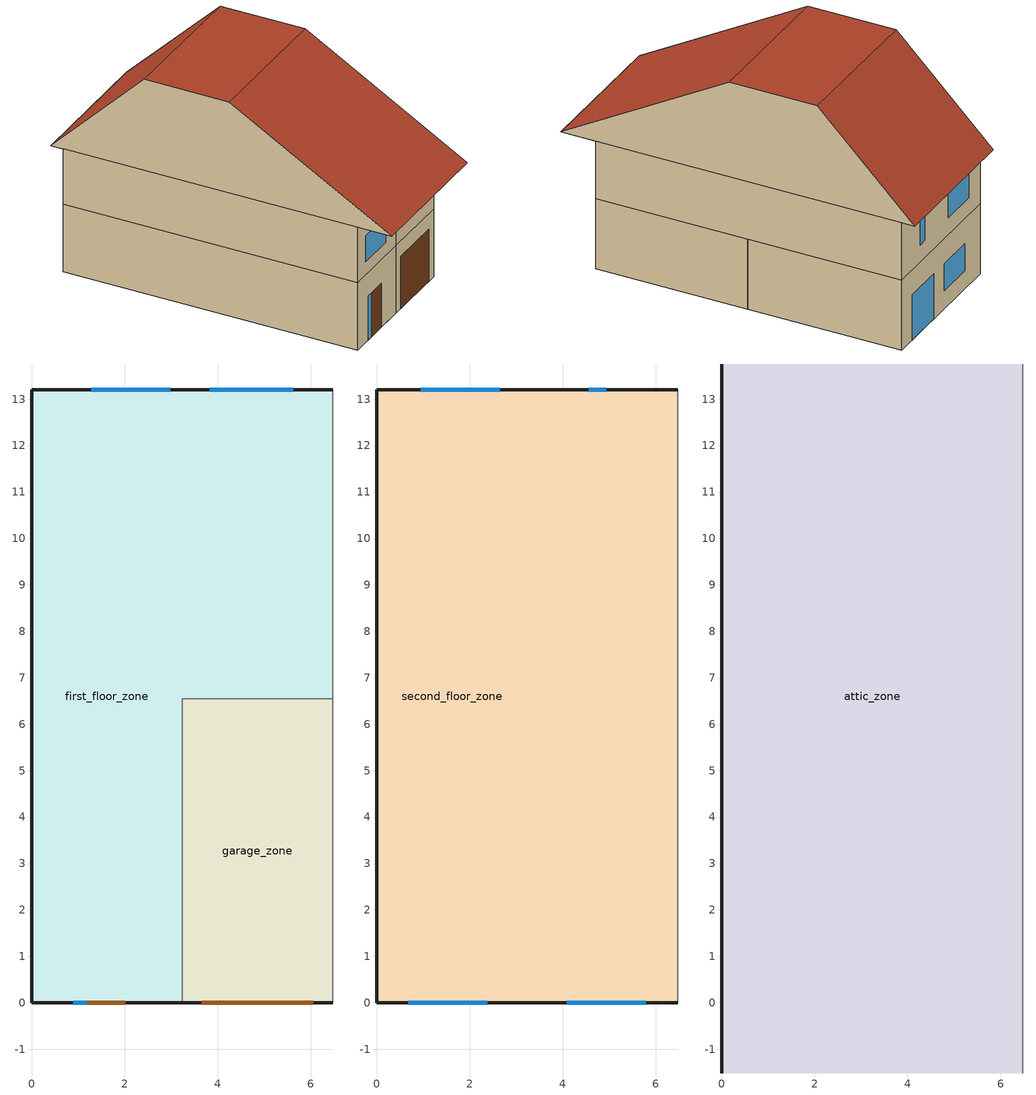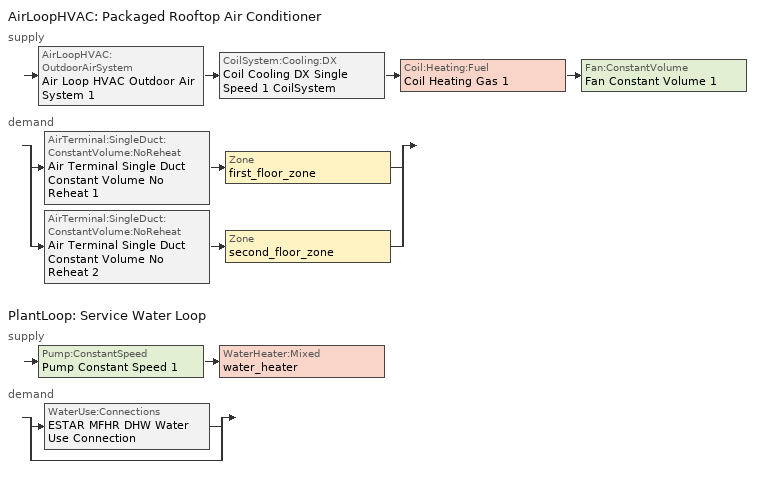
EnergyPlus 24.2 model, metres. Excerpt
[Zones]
first_floor_zone
 floor ground (grd_floor): 6.47,13.2 6.47,6.55 3.24,6.55 3.24,0 0,0 0,13.2 z0
 wall outside (blu_wall): 6.47,13.2 0,13.2 0,0 z0:3.1; 0,0,3.1 0,0,0 0.9,0,0 0.9,0,2.02 2.01,0,2.02 2.01,0,0 3.24,0,0 3.24,0,3.1
 wall adiabatic (Interior Partition 1): 6.47,6.55 6.47,13.2 z0:3.1
 wall to garage_zone (Interior Partition 1): 3.24,0 3.24,6.55 6.47,6.55 z0:3.1
 window (window): 5.62,13.2 3.83,13.2 z0:2; 2.98,13.2 1.28,13.2 z0.81:2.01; 0.9,0 1.18,0 z0:2.02
 door (Exterior Door 1): 1.18,0 2.01,0 z0:2.02
garage_zone
 floor ground (grd_floor): 6.47,6.55 6.47,0 3.24,0 3.24,6.55 z0
 wall outside (blu_wall): 3.24,0 6.47,0 z0:3.1
 wall adiabatic (Interior Partition 1): 6.47,0 6.47,6.55 z0:3.1
 door (Exterior Door 2): 3.66,0 6.06,0 z0:2.4
second_floor_zone
 floor to first_floor_zone (Interior Ceiling): 6.47,13.2 6.47,6.55 3.24,6.55 3.24,0 0,0 0,13.2 z3.1
 floor to garage_zone (attic_flr): 6.47,6.55 6.47,0 3.24,0 3.24,6.55 z3.1
 wall outside (blu_wall): 6.47,13.2 0,13.2 0,0 3.24,0 6.47,0 z3.1:5.65
 wall adiabatic (Interior Partition 1): 6.47,0 6.47,13.2 z3.1:5.65
 window (window): 0.67,0 2.37,0 z3.71:4.91; 2.64,13.2 0.94,13.2 / 4.94,13.2 4.56,13.2 z3.86:5.06; 4.09,0 5.79,0 z3.77:4.97
attic_zone
 floor outside (attic_flr): 6.47,0 6.47,-1.51 0,-1.51 0,0 z5.65; 6.47,13.76 6.47,13.2 0,13.2 0,13.76 z5.65
 floor to second_floor_zone (attic_flr): 6.47,13.2 6.47,0 0,0 0,13.2 z5.65
 wall outside (blu_wall): 0,9.56,9.84 0,13.76,5.65 0,-1.51,5.65 0,5.75,9.84
 wall adiabatic (Interior Partition 1): 6.47,5.75,9.84 6.47,-1.51,5.65 6.47,13.76,5.65 6.47,9.56,9.84
 roof outside (roof): 0,5.75,9.84 0,-1.51,5.65 6.47,-1.51,5.65 6.47,5.75,9.84; 6.47,5.75 6.47,9.56 0,9.56 0,5.75 z9.84; 6.47,9.56,9.84 6.47,13.76,5.65 0,13.76,5.65 0,9.56,9.84
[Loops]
AirLoopHVAC 'Packaged Rooftop Air Conditioner'
 supply: AirLoopHVAC:OutdoorAirSystem 'Air Loop HVAC Outdoor Air System 1' > CoilSystem:Cooling:DX 'Coil Cooling DX Single Speed 1 CoilSystem' > Coil:Heating:Fuel 'Coil Heating Gas 1' > Fan:ConstantVolume 'Fan Constant Volume 1'
 demand: split
  | AirTerminal:SingleDuct:ConstantVolume:NoReheat 'Air Terminal Single Duct Constant Volume No Reheat 1' > Zone 'first_floor_zone'
  | AirTerminal:SingleDuct:ConstantVolume:NoReheat 'Air Terminal Single Duct Constant Volume No Reheat 2' > Zone 'second_floor_zone'
PlantLoop 'Service Water Loop'
 supply: Pump:ConstantSpeed 'Pump Constant Speed 1' > WaterHeater:Mixed 'water_heater'
 demand: split
  | WaterUse:Connections 'ESTAR MFHR DHW Water Use Connection'
  | bypass
[Building]
Building 1
[Site:Location]
Ottawa Intl AP: Latitude {deg}=45.32; Longitude {deg}=-75.67; Time Zone {hr}=-5; Elevation {m}=114.9
[SizingPeriod:DesignDay] Day of Month=21; Dry-Bulb Temperature Range Modifier Type=DefaultMultipliers; Humidity Condition Type=Wetbulb; Barometric Pressure {Pa}=99952; Rain Indicator=No; Snow Indicator=No; Daylight Saving Time Indicator=No; Begin Environment Reset Mode=FullResetAtBeginEnvironment
Name | Month | Day Type | Maximum Dry-Bulb Temperature {C} | Daily Dry-Bulb Temperature Range {deltaC} | Wetbulb or DewPoint at Maximum Dry-Bulb {C} | Wind Speed {m/s} | Wind Direction {deg} | Solar Model Indicator | ASHRAE Clear Sky Optical Depth for Beam Irradiance (taub) | ASHRAE Clear Sky Optical Depth for Diffuse Irradiance (taud) | Sky Clearness
Ottawa Intl AP Ann Clg .4% Condns DB=>MWB | 7 | SummerDesignDay | 30.9 | 10.4 | 22 | 4.7 | 210 | ASHRAETau | 0.417 | 2.264
Ottawa Intl AP Ann Htg 99.6% Condns DB | 1 | WinterDesignDay | -24.1 | 0 | -24.1 | 3.7 | 290 | ASHRAEClearSky |  |  | 0
[Material] Thermal Absorptance=0.9
Name | Roughness | Thickness {m} | Conductivity {W/m-K} | Density {kg/m3} | Specific Heat {J/kg-K} | Solar Absorptance | Visible Absorptance
attic_flr_gypsum; blu_gypsum | Smooth | 0.0127 | 0.159 | 800 | 1090 | 0.7 | 0.7
attic_flr_insulation | Smooth | 0.462 | 0.05 | 19 | 960 | 0.7 | 0.7
blu_batt_insulation | Smooth | 0.25 | 0.05 | 19 | 960 | 0.7 | 0.7
blu_siding; roof_siding | Smooth | 0.0176 | 0.16 | 1380 | 1000 | 0.7 | 0.7
F08 Metal surface | Smooth | 0.0008 | 45.28 | 7824 | 500 | 0.7 | 0.7
F16 Acoustic tile | MediumSmooth | 0.0191 | 0.06 | 368 | 590 | 0.3 | 0.3
G05 25mm wood | MediumSmooth | 0.0254 | 0.15 | 608 | 1630 | 0.5 | 0.5
grd_floor_hw_concrete | Smooth | 0.1 | 1.95 | 2240 | 900 | 0.7 | 0.7
grd_floor_laminate | Smooth | 0.019 | 0.158 | 608 | 1630 | 0.7 | 0.7
grd_floor_osb | Smooth | 0.12 | 0.102 | 650 | 1880 | 0.7 | 0.7
grd_floor_xps | Smooth | 0.05 | 0.028 | 40 | 1500 | 0.7 | 0.7
I01 25mm insulation board | MediumRough | 0.0254 | 0.03 | 43 | 1210 | 0.6 | 0.6
M11 100mm lightweight concrete | MediumRough | 0.1016 | 0.53 | 1280 | 840 | 0.5 | 0.5
roof_plywood | Smooth | 0.0127 | 0.115 | 544 | 121 | 0.7 | 0.7
[Material:AirGap]
Name | Thermal Resistance {m2-K/W}
F04 Wall air space resistance 1 | 0.15
F05 Ceiling air space resistance | 0.18
[WindowMaterial:SimpleGlazingSystem]
Window: U-Factor {W/m2-K}=0.83; Solar Heat Gain Coefficient=0.6
[Construction]
attic_flr: attic_flr_gypsum, attic_flr_insulation, attic_flr_gypsum
blu_wall: blu_siding, F04 Wall air space resistance 1, blu_batt_insulation, blu_gypsum
Exterior Door 1; Exterior Door 2: F08 Metal surface, I01 25mm insulation board
grd_floor: grd_floor_hw_concrete, grd_floor_xps, grd_floor_osb, grd_floor_laminate
Interior Ceiling: M11 100mm lightweight concrete, F05 Ceiling air space resistance, F16 Acoustic tile
Interior Partition 1: G05 25mm wood
roof: roof_siding, roof_plywood
window: Window
[Zone] Multiplier=1; Part of Total Floor Area=Yes
attic_zone; first_floor_zone; garage_zone; second_floor_zone
[Space]
Name | Zone
attic | attic_zone
first_floor | first_floor_zone
garage | garage_zone
second_floor | second_floor_zone
[ZoneInfiltration:DesignFlowRate] Schedule=always_on; Design Flow Rate Calculation Method=AirChanges/Hour; Air Changes per Hour {1/hr}=0.213796; Velocity Term Coefficient=0.224
Name | Zone or ZoneList or Space or SpaceList
ccht_infil | attic
ccht_infil 1 | first_floor
ccht_infil 2 | garage
ccht_infil 3 | second_floor
[Lights] Design Level Calculation Method=LightingLevel; Lighting Level {W}=105; Fraction Radiant=0.5; Fraction Visible=0.2; Fraction Replaceable=1
Name | Zone or ZoneList or Space or SpaceList | Schedule
Lights 1 | first_floor | 1st_storey_light_sch
Lights 3 | second_floor | 2nd_storey_light_sch
[People] Number of People Calculation Method=People; Fraction Radiant=0.3
Name | Zone or ZoneList or Space or SpaceList | Number of People Schedule | Number of People | Activity Level Schedule
People 1 | first_floor | 1st_storey_occupancy | 4 | 1st_storey_people_activity
People 3 | second_floor | 2nd_storey_occupancy | 0 | 2nd_storey_people_activity
[ElectricEquipment] Zone or ZoneList or Space or SpaceList=first_floor; Design Level Calculation Method=EquipmentLevel
Name | Schedule | Design Level {W} | Fraction Latent | Fraction Radiant
Electric Equipment 1 | kitchen_product_sch | 570 | 0.3 | 0
Electric Equipment 2 | always_on | 97.2
Electric Equipment 3 | dining_sch | 288 | 0.46 | 0.1
Electric Equipment 4 | stove_sch | 1000
[ZoneControl:Thermostat] Temperature Difference Between Cutout And Setpoint {deltaC}=0
Name | Zone or ZoneList | Control Type Schedule | Control 1
first_floor_zone Thermostat | first_floor_zone | first_floor_zone Thermostat Schedule | Thermostat Setpoint Dual Setpoint 1
second_floor_zone Thermostat | second_floor_zone | second_floor_zone Thermostat Schedule | Thermostat Setpoint Dual Setpoint 2
[ThermostatSetpoint:DualSetpoint] Heating Setpoint Temperature Schedule=htg_sp; Cooling Setpoint Temperature Schedule=clg_sp
Thermostat Setpoint Dual Setpoint 1; Thermostat Setpoint Dual Setpoint 2
[AirTerminal:SingleDuct:ConstantVolume:NoReheat] Availability Schedule=Always On Discrete; Maximum Air Flow Rate {m3/s}=AutoSize
Air Terminal Single Duct Constant Volume No Reheat 1; Air Terminal Single Duct Constant Volume No Reheat 2
[Zone equipment]
first_floor_zone: Air Terminal Single Duct Constant Volume No Reheat 1
second_floor_zone: Air Terminal Single Duct Constant Volume No Reheat 2
[Sizing:Zone] Zone Cooling Design Supply Air Temperature Input Method=SupplyAirTemperature; Zone Cooling Design Supply Air Temperature {C}=14; Zone Cooling Design Supply Air Temperature Difference {deltaC}=11.11; Zone Heating Design Supply Air Temperature Input Method=SupplyAirTemperature; Zone Heating Design Supply Air Temperature {C}=40; Zone Heating Design Supply Air Temperature Difference {deltaC}=11.11; Zone Cooling Design Supply Air Humidity Ratio {kgWater/kgDryAir}=0.0085; Zone Heating Design Supply Air Humidity Ratio {kgWater/kgDryAir}=0.008; Cooling Design Air Flow Method=DesignDay; Cooling Design Air Flow Rate {m3/s}=0; Cooling Minimum Air Flow per Zone Floor Area {m3/s-m2}=0.000762; Cooling Minimum Air Flow {m3/s}=0; Cooling Minimum Air Flow Fraction=0; Heating Design Air Flow Method=DesignDay; Heating Design Air Flow Rate {m3/s}=0; Heating Maximum Air Flow per Zone Floor Area {m3/s-m2}=0.002032; Heating Maximum Air Flow {m3/s}=0.141576; Heating Maximum Air Flow Fraction=0.3; Account for Dedicated Outdoor Air System=No; Zone Load Sizing Method=Sensible Load Only No Latent Load; Zone Latent Cooling Design Supply Air Humidity Ratio Input Method=HumidityRatioDifference; Zone Cooling Design Supply Air Humidity Ratio Difference {kgWater/kgDryAir}=0.005; Zone Latent Heating Design Supply Air Humidity Ratio Input Method=HumidityRatioDifference; Zone Humidification Design Supply Air Humidity Ratio Difference {kgWater/kgDryAir}=0.005; Type of Space Sum to Use=Coincident
Name | Design Specification Outdoor Air Object
first_floor_zone | first_floor_zone DSOA Space List
second_floor_zone | second_floor_zone DSOA Space List
[Controller:MechanicalVentilation]
Controller Mechanical Ventilation 1: Availability Schedule=Always On Discrete; Demand Controlled Ventilation=No; System Outdoor Air Method=ZoneSum; Zone or ZoneList Name 1=first_floor_zone; Design Specification Outdoor Air Object Name 1=vent_requirements; Zone or ZoneList Name 2=second_floor_zone; Design Specification Outdoor Air Object Name 2=vent_requirements
[DesignSpecification:OutdoorAir]
vent_requirements: Outdoor Air Method=Sum; Outdoor Air Flow per Person {m3/s-person}=0.0035; Outdoor Air Flow per Zone Floor Area {m3/s-m2}=0.00015; Outdoor Air Flow per Zone {m3/s}=0; Outdoor Air Flow Air Changes per Hour {1/hr}=0
[DesignSpecification:OutdoorAir:SpaceList] Space Design Specification Outdoor Air Object Name 1=vent_requirements
Name | Space Name 1
first_floor_zone DSOA Space List | first_floor
second_floor_zone DSOA Space List | second_floor
[AirLoopHVAC]
Packaged Rooftop Air Conditioner: Design Supply Air Flow Rate {m3/s}=AutoSize; Design Return Air Flow Fraction of Supply Air Flow=1
[Sizing:System]
Packaged Rooftop Air Conditioner: Type of Load to Size On=Total; Design Outdoor Air Flow Rate {m3/s}=Autosize; Central Heating Maximum System Air Flow Ratio=1; Preheat Design Temperature {C}=7; Preheat Design Humidity Ratio {kgWater/kgDryAir}=0.008; Precool Design Temperature {C}=12.8; Precool Design Humidity Ratio {kgWater/kgDryAir}=0.008; Central Cooling Design Supply Air Temperature {C}=12.8; Central Heating Design Supply Air Temperature {C}=40; Type of Zone Sum to Use=NonCoincident; 100% Outdoor Air in Cooling=No; 100% Outdoor Air in Heating=No; Central Cooling Design Supply Air Humidity Ratio {kgWater/kgDryAir}=0.0085; Central Heating Design Supply Air Humidity Ratio {kgWater/kgDryAir}=0.008; Cooling Supply Air Flow Rate Method=DesignDay; Cooling Supply Air Flow Rate {m3/s}=0; Cooling Supply Air Flow Rate Per Floor Area {m3/s-m2}=0.00996765; Cooling Fraction of Autosized Cooling Supply Air Flow Rate=1; Cooling Supply Air Flow Rate Per Unit Cooling Capacity {m3/s-W}=3.94755e-05; Heating Supply Air Flow Rate Method=DesignDay; Heating Supply Air Flow Rate {m3/s}=0; Heating Supply Air Flow Rate Per Floor Area {m3/s-m2}=0.00996765; Heating Fraction of Autosized Heating Supply Air Flow Rate=1; Heating Fraction of Autosized Cooling Supply Air Flow Rate=1; Heating Supply Air Flow Rate Per Unit Heating Capacity {m3/s-W}=3.15882e-05; System Outdoor Air Method=ZoneSum; Zone Maximum Outdoor Air Fraction=1; Cooling Design Capacity Method=CoolingDesignCapacity; Cooling Design Capacity {W}=Autosize; Cooling Design Capacity Per Floor Area {W/m2}=234.7; Fraction of Autosized Cooling Design Capacity=1; Heating Design Capacity Method=HeatingDesignCapacity; Heating Design Capacity {W}=Autosize; Heating Design Capacity Per Floor Area {W/m2}=157; Fraction of Autosized Heating Design Capacity=1; Central Cooling Capacity Control Method=OnOff; Occupant Diversity=Autosize
[AvailabilityManager:Scheduled]
Packaged Rooftop Air Conditioner Availability Manager: Schedule=Always On Discrete
[Controller:OutdoorAir]
Controller Outdoor Air 1: Minimum Outdoor Air Flow Rate {m3/s}=Autosize; Maximum Outdoor Air Flow Rate {m3/s}=Autosize; Economizer Control Type=NoEconomizer; Economizer Control Action Type=ModulateFlow; Economizer Maximum Limit Dry-Bulb Temperature {C}=28; Economizer Maximum Limit Enthalpy {J/kg}=64000; Economizer Minimum Limit Dry-Bulb Temperature {C}=-100; Lockout Type=NoLockout; Minimum Limit Type=FixedMinimum; Mechanical Ventilation Controller=Controller Mechanical Ventilation 1; High Humidity Control=No; High Humidity Outdoor Air Flow Ratio=1; Control High Indoor Humidity Based on Outdoor Humidity Ratio=Yes; Heat Recovery Bypass Control Type=BypassWhenWithinEconomizerLimits; Economizer Operation Staging=InterlockedWithMechanicalCooling
[HeatExchanger:AirToAir:SensibleAndLatent]
ERV HX: Availability Schedule=Always On Discrete hvac_library; Nominal Supply Air Flow Rate {m3/s}=Autosize; Sensible Effectiveness at 100% Heating Air Flow=0.76; Latent Effectiveness at 100% Heating Air Flow=0.68; Sensible Effectiveness at 100% Cooling Air Flow=0.76; Latent Effectiveness at 100% Cooling Air Flow=0.68; Nominal Electric Power {W}=60; Supply Air Outlet Temperature Control=No; Heat Exchanger Type=Rotary; Frost Control Type=None; Threshold Temperature {C}=1.7; Economizer Lockout=Yes; Sensible Effectiveness of Heating Air Flow Curve=ERV HX_SensHeatEff; Latent Effectiveness of Heating Air Flow Curve=ERV HX_LatHeatEff; Sensible Effectiveness of Cooling Air Flow Curve=ERV HX_SensCoolEff; Latent Effectiveness of Cooling Air Flow Curve=ERV HX_LatCoolEff
[SetpointManager:MixedAir] Control Variable=Temperature
Node 21 OS Default SPM; Node 12 OS Default SPM; Node 13 OS Default SPM; Node 14 OS Default SPM
[CoilSystem:Cooling:DX]
Coil Cooling DX Single Speed 1 CoilSystem: Availability Schedule=Always On Discrete; Cooling Coil=Coil Cooling DX Single Speed 1
[Coil:Cooling:DX:SingleSpeed]
Coil Cooling DX Single Speed 1: Availability Schedule=Always On Discrete; Gross Rated Total Cooling Capacity {W}=Autosize; Gross Rated Sensible Heat Ratio=Autosize; Gross Rated Cooling COP {W/W}=3; Rated Air Flow Rate {m3/s}=Autosize; Rated Evaporator Fan Power Per Volume Flow Rate 2017 {W/(m3/s)}=773.3; Rated Evaporator Fan Power Per Volume Flow Rate 2023 {W/(m3/s)}=934.4; Total Cooling Capacity Function of Temperature Curve=Curve Biquadratic 1; Total Cooling Capacity Function of Flow Fraction Curve=Curve Quadratic 1; Energy Input Ratio Function of Temperature Curve=Curve Biquadratic 2; Energy Input Ratio Function of Flow Fraction Curve=Curve Quadratic 2; Part Load Fraction Correlation Curve=Curve Quadratic 3; Minimum Outdoor Dry-Bulb Temperature for Compressor Operation {C}=-25; Nominal Time for Condensate Removal to Begin {s}=0; Ratio of Initial Moisture Evaporation Rate and Steady State Latent Capacity=0; Maximum Cycling Rate {cycles/hr}=0; Latent Capacity Time Constant {s}=0; Condenser Type=AirCooled; Evaporative Condenser Effectiveness=0.9; Evaporative Condenser Air Flow Rate {m3/s}=Autosize; Evaporative Condenser Pump Rated Power Consumption {W}=Autosize; Crankcase Heater Capacity {W}=0; Maximum Outdoor Dry-Bulb Temperature for Crankcase Heater Operation {C}=10; Basin Heater Capacity {W/K}=0; Basin Heater Setpoint Temperature {C}=2
[Coil:Heating:Fuel]
Coil Heating Gas 1: Availability Schedule=Always On Discrete; Fuel Type=NaturalGas; Burner Efficiency=0.96; Nominal Capacity {W}=AutoSize; On Cycle Parasitic Electric Load {W}=0; Off Cycle Parasitic Fuel Load {W}=0
[Fan:ConstantVolume]
Fan Constant Volume 1: Availability Schedule=Always On Discrete; Fan Total Efficiency=0.7; Pressure Rise {Pa}=500; Maximum Flow Rate {m3/s}=AutoSize; Motor Efficiency=0.9; Motor In Airstream Fraction=1
[SetpointManager:SingleZone:Reheat]
Setpoint Manager Single Zone Reheat 1: Control Variable=Temperature; Minimum Supply Air Temperature {C}=-99; Maximum Supply Air Temperature {C}=99; Control Zone=first_floor_zone
[PlantLoop]
Service Water Loop: Fluid Type=Water; Plant Equipment Operation Scheme=Service Water Loop Operation Schemes; Maximum Loop Temperature {C}=60; Minimum Loop Temperature {C}=10; Maximum Loop Flow Rate {m3/s}=Autosize; Minimum Loop Flow Rate {m3/s}=0; Plant Loop Volume {m3}=Autocalculate; Load Distribution Scheme=Optimal; Plant Loop Demand Calculation Scheme=SingleSetpoint; Common Pipe Simulation=None
[Sizing:Plant]
Service Water Loop: Loop Type=Heating; Design Loop Exit Temperature {C}=60; Loop Design Temperature Difference {deltaC}=5; Sizing Option=NonCoincident; Zone Timesteps in Averaging Window=1; Coincident Sizing Factor Mode=None
[Pump:ConstantSpeed]
Pump Constant Speed 1: Design Flow Rate {m3/s}=Autosize; Design Pump Head {Pa}=200; Design Power Consumption {W}=Autosize; Motor Efficiency=0.9; Fraction of Motor Inefficiencies to Fluid Stream=0; Pump Control Type=Intermittent; Design Power Sizing Method=PowerPerFlowPerPressure; Design Electric Power per Unit Flow Rate {W/(m3/s)}=348701.1; Design Shaft Power per Unit Flow Rate per Unit Head {W-s/m3-Pa}=1.28205
[WaterHeater:Mixed]
water_heater: Tank Volume {m3}=Autosize; Setpoint Temperature Schedule=Hot Water Temperature; Deadband Temperature Difference {deltaC}=2; Maximum Temperature Limit {C}=82.22222; Heater Control Type=Cycle; Heater Maximum Capacity {W}=4000; Heater Ignition Minimum Flow Rate {m3/s}=0; Heater Ignition Delay {s}=0; Heater Fuel Type=Electricity; Heater Thermal Efficiency=1; Off Cycle Parasitic Fuel Consumption Rate {W}=0; Off Cycle Parasitic Fuel Type=NaturalGas; Off Cycle Parasitic Heat Fraction to Tank=0.8; On Cycle Parasitic Fuel Consumption Rate {W}=0; On Cycle Parasitic Fuel Type=NaturalGas; On Cycle Parasitic Heat Fraction to Tank=0; Ambient Temperature Indicator=Zone; Ambient Temperature Zone=first_floor_zone; Off Cycle Loss Coefficient to Ambient Temperature {W/K}=1.3; Off Cycle Loss Fraction to Zone=1; On Cycle Loss Coefficient to Ambient Temperature {W/K}=1.3; On Cycle Loss Fraction to Zone=1; Use Side Effectiveness=1; Source Side Effectiveness=1; Use Side Design Flow Rate {m3/s}=Autosize; Source Side Design Flow Rate {m3/s}=Autosize; Indirect Water Heating Recovery Time {hr}=1.5; Source Side Flow Control Mode=IndirectHeatPrimarySetpoint
[WaterHeater:Sizing]
water_heater: Design Mode=PeakDraw; Time Storage Can Meet Peak Draw {hr}=0.538503; Time for Tank Recovery {hr}=2; Nominal Tank Volume for Autosizing Plant Connections {m3}=1
[WaterUse:Connections]
ESTAR MFHR DHW Water Use Connection: Drain Water Heat Exchanger Type=None; Drain Water Heat Exchanger Destination=Plant; Water Use Equipment Name 1=Water Use Equipment 1
[WaterUse:Equipment]
Water Use Equipment 1: Peak Flow Rate {m3/s}=8.3e-05; Flow Rate Fraction Schedule=dhw_load_profile; Target Temperature Schedule=Hot Water Temperature; Zone=first_floor_zone
[PlantEquipmentOperationSchemes]
Service Water Loop Operation Schemes: Control Scheme Object Type 1=PlantEquipmentOperation:HeatingLoad; Control Scheme Name 1=Service Water Loop Heating Operation Scheme; Control Scheme Schedule Name 1=Always On Discrete
[PlantEquipmentOperation:HeatingLoad]
Service Water Loop Heating Operation Scheme: Load Range Lower Limit 1 {W}=0; Load Range Upper Limit 1 {W}=1000000000; Range Equipment List Name 1=Service Water Loop Heating Equipment List
[PlantEquipmentList]
Service Water Loop Heating Equipment List: WaterHeater:Mixed, water_heater
[SetpointManager:Scheduled]
Setpoint Manager Scheduled 1: Control Variable=Temperature; Schedule=SHW_Temperature_140F
[Schedule:Day:Interval]
Schedule Day 1: No, 07:00, 0.00175621, 08:00, 1, 17:00, 0.00175621, 23:00, 1, 24:00, 0.00175621
Schedule Day 8: No, 07:00, 0, 08:00, 1, 16:30, 0, 17:30, 0.5, 22:00, 1, 23:00, 0.5, 24:00, 0
Schedule Day 6: No, 07:00, 0, 08:00, 108, 16:30, 0, 23:00, 180, 24:00, 0
Schedule Day 3: No, 07:00, 0, 07:10, 1, 17:30, 0, 17:45, 1, 24:00, 0
Schedule Day 5: No, 24:00, 1
Schedule Day 10: No, 18:00, 0, 20:00, 1, 24:00, 0
Schedule Day 4: No, 07:30, 0, 07:45, 0.95, 17:30, 0, 17:45, 0.95, 24:00, 0
Schedule Day 12: No, 24:00, 21
Schedule Day 11: No, 24:00, 24
Schedule Day 2: No, 07:00, 0.00175621, 08:00, 1, 17:00, 0.00175621, 23:00, 0.67, 24:00, 0.00175621
Schedule Day 9: No, 07:00, 1, 22:00, 0, 23:00, 0.5, 24:00, 1
Schedule Day 7: No, 07:00, 72, 22:00, 0, 24:00, 72
Hot Water Temperature Default; SHW_Temperature_140F_Default; SHW_Temperature_140F_Summer_Design_Day; SHW_Temperature_140F_Winter_Design_Day: No, 24:00, 60
Hot Water Temperature Summer Design Day; Hot Water Temperature Winter Design Day: No, 24:00, 67
Schedule Day 18: No, 06:50, 0, 06:55, 0.58, 07:00, 0.72, 07:05, 0.0725, 07:45, 0, 07:50, 0.65, 07:55, 0.74, 08:00, 0.08, 18:30, 0, 18:35, 0.67, 18:40, 0.74, 18:45, 0.24, 19:00, 0, 19:05, 0.4, 19:10, 0.09, 19:30, 0, 19:35, 0.025, 20:00, 0, 20:05, 0.21, 20:45, 0, 20:50, 0.21, 21:00, 0.08, 21:05, 0, 21:10, 1, 21:30, 0, 21:35, 0.63, 21:45, 0.73, 24:00, 0
[Schedule:Week:Daily]
1st_storey_light_sch Week Rule - Jan1-Dec31: Schedule Day 1, Schedule Day 1, Schedule Day 1, Schedule Day 1, Schedule Day 1, Schedule Day 1, Schedule Day 1, Schedule Day 1, Schedule Day 1, Schedule Day 1, Schedule Day 1, Schedule Day 1
1st_storey_occupancy Week Rule - Jan1-Dec31: Schedule Day 8, Schedule Day 8, Schedule Day 8, Schedule Day 8, Schedule Day 8, Schedule Day 8, Schedule Day 8, Schedule Day 8, Schedule Day 8, Schedule Day 8, Schedule Day 8, Schedule Day 8
1st_storey_people_activity Week Rule - Jan1-Dec31: Schedule Day 6, Schedule Day 6, Schedule Day 6, Schedule Day 6, Schedule Day 6, Schedule Day 6, Schedule Day 6, Schedule Day 6, Schedule Day 6, Schedule Day 6, Schedule Day 6, Schedule Day 6
kitchen_product_sch Week Rule - Jan1-Dec31: Schedule Day 3, Schedule Day 3, Schedule Day 3, Schedule Day 3, Schedule Day 3, Schedule Day 3, Schedule Day 3, Schedule Day 3, Schedule Day 3, Schedule Day 3, Schedule Day 3, Schedule Day 3
always_on Week Rule - Jan1-Dec31: Schedule Day 5, Schedule Day 5, Schedule Day 5, Schedule Day 5, Schedule Day 5, Schedule Day 5, Schedule Day 5, Schedule Day 5, Schedule Day 5, Schedule Day 5, Schedule Day 5, Schedule Day 5
dining_sch Week Rule - Jan1-Dec31: Schedule Day 10, Schedule Day 10, Schedule Day 10, Schedule Day 10, Schedule Day 10, Schedule Day 10, Schedule Day 10, Schedule Day 10, Schedule Day 10, Schedule Day 10, Schedule Day 10, Schedule Day 10
stove_sch Week Rule - Jan1-Dec31: Schedule Day 4, Schedule Day 4, Schedule Day 4, Schedule Day 4, Schedule Day 4, Schedule Day 4, Schedule Day 4, Schedule Day 4, Schedule Day 4, Schedule Day 4, Schedule Day 4, Schedule Day 4
htg_sp Week Rule - Jan1-Dec31: Schedule Day 12, Schedule Day 12, Schedule Day 12, Schedule Day 12, Schedule Day 12, Schedule Day 12, Schedule Day 12, Schedule Day 12, Schedule Day 12, Schedule Day 12, Schedule Day 12, Schedule Day 12
clg_sp Week Rule - Jan1-Dec31: Schedule Day 11, Schedule Day 11, Schedule Day 11, Schedule Day 11, Schedule Day 11, Schedule Day 11, Schedule Day 11, Schedule Day 11, Schedule Day 11, Schedule Day 11, Schedule Day 11, Schedule Day 11
2nd_storey_light_sch Week Rule - Jan1-Dec31: Schedule Day 2, Schedule Day 2, Schedule Day 2, Schedule Day 2, Schedule Day 2, Schedule Day 2, Schedule Day 2, Schedule Day 2, Schedule Day 2, Schedule Day 2, Schedule Day 2, Schedule Day 2
2nd_storey_occupancy Week Rule - Jan1-Dec31: Schedule Day 9, Schedule Day 9, Schedule Day 9, Schedule Day 9, Schedule Day 9, Schedule Day 9, Schedule Day 9, Schedule Day 9, Schedule Day 9, Schedule Day 9, Schedule Day 9, Schedule Day 9
2nd_storey_people_activity Week Rule - Jan1-Dec31: Schedule Day 7, Schedule Day 7, Schedule Day 7, Schedule Day 7, Schedule Day 7, Schedule Day 7, Schedule Day 7, Schedule Day 7, Schedule Day 7, Schedule Day 7, Schedule Day 7, Schedule Day 7
dhw_load_profile Week Rule - Jan1-Dec31: Schedule Day 18, Schedule Day 18, Schedule Day 18, Schedule Day 18, Schedule Day 18, Schedule Day 18, Schedule Day 18, Schedule Day 18, Schedule Day 18, Schedule Day 18, Schedule Day 18, Schedule Day 18
Hot Water Temperature Week Rule - Jan1-Dec31: Hot Water Temperature Default, Hot Water Temperature Default, Hot Water Temperature Default, Hot Water Temperature Default, Hot Water Temperature Default, Hot Water Temperature Default, Hot Water Temperature Default, Hot Water Temperature Default, Hot Water Temperature Summer Design Day, Hot Water Temperature Winter Design Day, Hot Water Temperature Default, Hot Water Temperature Default
SHW_Temperature_140F Week Rule - Jan1-Dec31: SHW_Temperature_140F_Default, SHW_Temperature_140F_Default, SHW_Temperature_140F_Default, SHW_Temperature_140F_Default, SHW_Temperature_140F_Default, SHW_Temperature_140F_Default, SHW_Temperature_140F_Default, SHW_Temperature_140F_Default, SHW_Temperature_140F_Summer_Design_Day, SHW_Temperature_140F_Winter_Design_Day, SHW_Temperature_140F_Default, SHW_Temperature_140F_Default
[Schedule:Year]
1st_storey_light_sch: 1st_storey_light_sch Week Rule - Jan1-Dec31, 1, 1, 12, 31
1st_storey_occupancy: 1st_storey_occupancy Week Rule - Jan1-Dec31, 1, 1, 12, 31
1st_storey_people_activity: 1st_storey_people_activity Week Rule - Jan1-Dec31, 1, 1, 12, 31
kitchen_product_sch: kitchen_product_sch Week Rule - Jan1-Dec31, 1, 1, 12, 31
always_on: always_on Week Rule - Jan1-Dec31, 1, 1, 12, 31
dining_sch: dining_sch Week Rule - Jan1-Dec31, 1, 1, 12, 31
stove_sch: stove_sch Week Rule - Jan1-Dec31, 1, 1, 12, 31
htg_sp: htg_sp Week Rule - Jan1-Dec31, 1, 1, 12, 31
clg_sp: clg_sp Week Rule - Jan1-Dec31, 1, 1, 12, 31
2nd_storey_light_sch: 2nd_storey_light_sch Week Rule - Jan1-Dec31, 1, 1, 12, 31
2nd_storey_occupancy: 2nd_storey_occupancy Week Rule - Jan1-Dec31, 1, 1, 12, 31
2nd_storey_people_activity: 2nd_storey_people_activity Week Rule - Jan1-Dec31, 1, 1, 12, 31
dhw_load_profile: dhw_load_profile Week Rule - Jan1-Dec31, 1, 1, 12, 31
Hot Water Temperature: Hot Water Temperature Week Rule - Jan1-Dec31, 1, 1, 12, 31
SHW_Temperature_140F: SHW_Temperature_140F Week Rule - Jan1-Dec31, 1, 1, 12, 31
[Schedule:Compact]
first_floor_zone Thermostat Schedule; second_floor_zone Thermostat Schedule: Through: 12/31, For: AllDays, Until: 24:00, 4
[Schedule:Constant] Hourly Value=1
Always On Discrete; Always On Discrete hvac_library
[Table:Lookup]
ERV HX_SensHeatEff: ERV HX_SensHeatEff Independent Variable List, DivisorOnly, 0.76, 0, 10, Dimensionless, 0.81, 0.76
ERV HX_LatHeatEff: ERV HX_LatHeatEff Independent Variable List, DivisorOnly, 0.68, 0, 10, Dimensionless, 0.73, 0.68
ERV HX_SensCoolEff: ERV HX_SensCoolEff Independent Variable List, DivisorOnly, 0.76, 0, 10, Dimensionless, 0.81, 0.76
ERV HX_LatCoolEff: ERV HX_LatCoolEff Independent Variable List, DivisorOnly, 0.68, 0, 10, Dimensionless, 0.73, 0.68
[Table:IndependentVariableList]
ERV HX_SensHeatEff Independent Variable List; ERV HX_LatHeatEff Independent Variable List; ERV HX_SensCoolEff Independent Variable List; ERV HX_LatCoolEff Independent Variable List: ERV HX_IndependentVariable
[Table:IndependentVariable]
ERV HX_IndependentVariable: Linear, Linear, 0, 10, Dimensionless, 0.75, 1
[Curve:Biquadratic] Minimum Value of x {BasedOnField A2}=17; Maximum Value of x {BasedOnField A2}=22; Minimum Value of y {BasedOnField A3}=13; Maximum Value of y {BasedOnField A3}=46
Name | Coefficient1 Constant | Coefficient2 x | Coefficient3 x**2 | Coefficient4 y | Coefficient5 y**2 | Coefficient6 x*y
Curve Biquadratic 1 | 0.942588 | 0.00954335 | 0.00068377 | -0.0110427 | 5.249e-06 | -9.72e-06
Curve Biquadratic 2 | 0.342414 | 0.034885 | -0.0006237 | 0.00497722 | 0.000437951 | -0.000728028
[Curve:Quadratic]
Name | Coefficient1 Constant | Coefficient2 x | Coefficient3 x**2 | Minimum Value of x {BasedOnField A2} | Maximum Value of x {BasedOnField A2}
Curve Quadratic 1 | 0.8 | 0.2 | 0 | 0.5 | 1.5
Curve Quadratic 2 | 1.1552 | -0.1808 | 0.0256 | 0.5 | 1.5
Curve Quadratic 3 | 0.85 | 0.15 | 0 | 0 | 1
